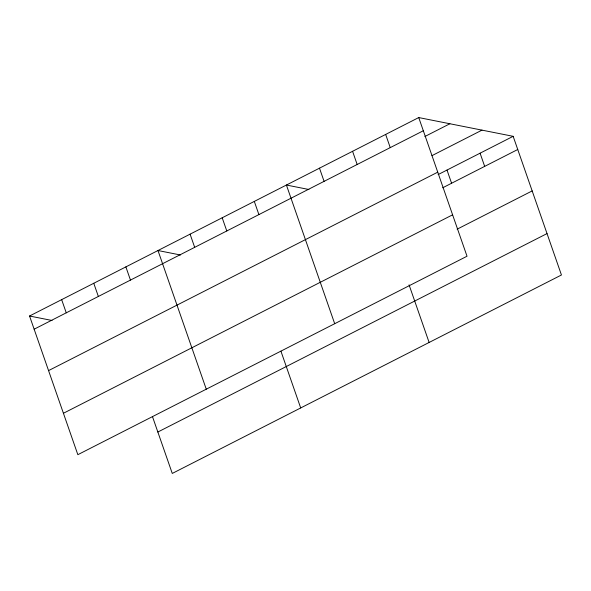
<?xml version="1.0" encoding="UTF-8"?>
<svg xmlns="http://www.w3.org/2000/svg" width="591" height="591" viewBox="0 0 591 591"><rect width="100%" height="100%" fill="white"/><g stroke="black" fill="none" stroke-linecap="round" stroke-linejoin="round"><path stroke-width="0.89" d="M418.731 117.565L467.023 256.228L77.842 454.678L29.55 316.015L418.731 117.565L513.158 136.322L561.45 274.985L172.269 473.435L152.5 416.67M34.145 329.202L423.326 130.751M424.885 136.506L449.891 123.755M431.977 155.64L481.997 130.131M48.565 370.609L437.746 172.158M438.123 174.581L513.158 136.322M442.718 187.768L517.753 149.508M63.422 413.272L452.603 214.821M457.138 229.175L532.173 190.915M157.849 432.028L547.03 233.578M308.916 189.504L286.413 185.035L334.698 323.705M180.484 254.994L157.982 250.525L206.266 389.188M29.55 316.015L52.052 320.485M480.084 153.187L484.672 166.374M447.003 170.053L451.59 183.24M385.657 134.43L390.245 147.617M409.061 284.84L429.125 342.462M352.576 151.296L357.163 164.483M319.495 168.169L324.082 181.356M254.307 201.405L258.895 214.592M280.932 351.18L300.693 407.945M222.194 217.784L226.789 230.97M190.088 234.154L194.683 247.341M125.876 266.896L130.463 280.082M93.762 283.266L98.357 296.453M61.656 299.644L66.251 312.831"/></g></svg>
